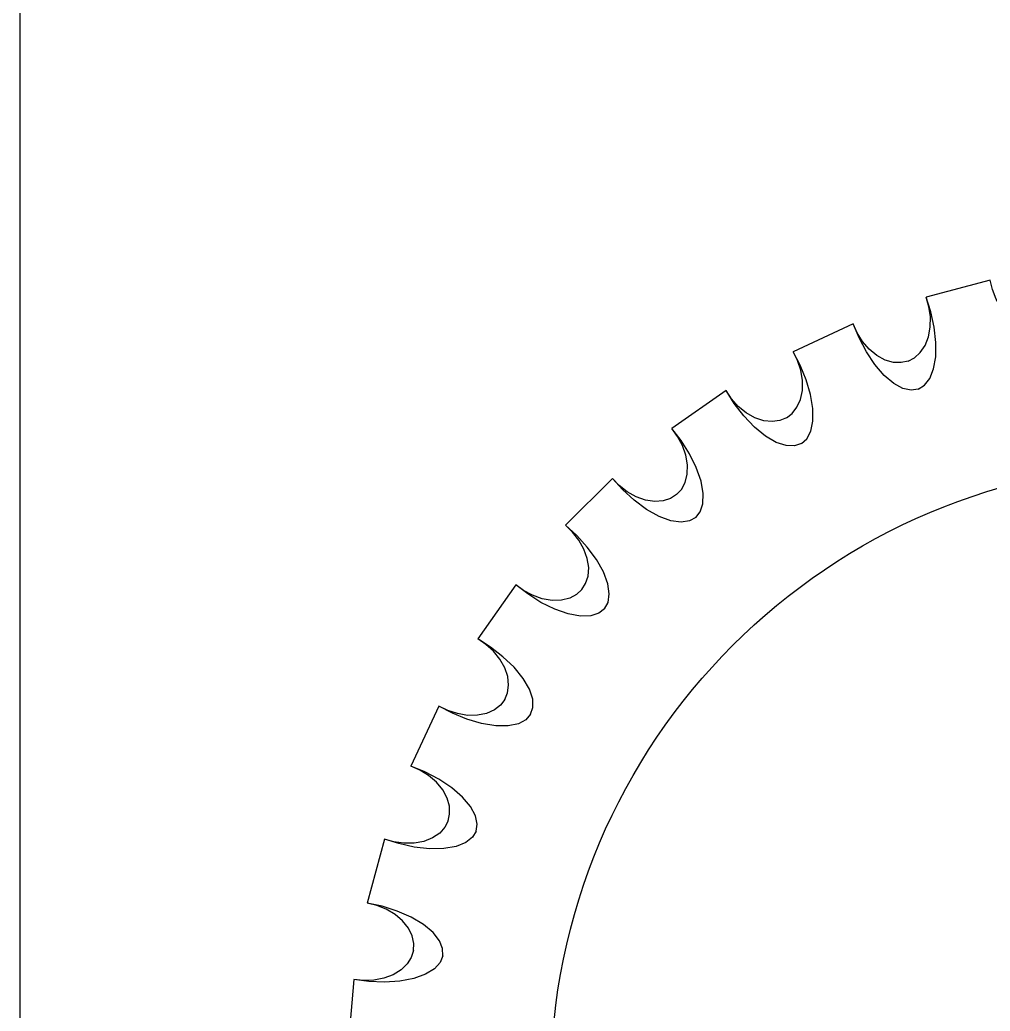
# Model space of a CAD drawing. Extents: x -1423 to 1501, y 0 to 128.
# Drawn here: x 0 to 8.13, y 67.61 to 75.92 of the extents above; entities that cross this region are included whole.
import ezdxf

# ---------------------------------------------------------------- set-up
doc = ezdxf.new("R2010")
doc.units = 0
doc.layers.add('LAYER1', color=7, linetype='CONTINUOUS')

msp = doc.modelspace()

# ---------------------------------------------------------------- linework, layer by layer
at = {"layer": 'LAYER1', "color": 7}
msp.add_line((0, 128.5), (0, 0), dxfattribs=at)
at = {"layer": 'LAYER1', "color": 18}
for p, q in [((8.1318, 73.7387), (7.5955, 73.595)), ((8.1318, 73.7387), (7.5955, 73.595)), ((8.1318, 73.7387), (7.5955, 73.595)), ((8.1318, 73.7387), (7.5955, 73.595)), ((6.9847, 73.3727), (6.4815, 73.1381)), ((6.9847, 73.3727), (6.4815, 73.1381)), ((6.9847, 73.3727), (6.4815, 73.1381)), ((6.9847, 73.3727), (6.4815, 73.1381)), ((5.9185, 72.8131), (5.4637, 72.4946)), ((5.9185, 72.8131), (5.4637, 72.4946)), ((5.9185, 72.8131), (5.4637, 72.4946)), ((5.9185, 72.8131), (5.4637, 72.4946)), ((4.9658, 72.0768), (4.5732, 71.6842)), ((4.9658, 72.0768), (4.5732, 71.6842)), ((4.9658, 72.0768), (4.5732, 71.6842)), ((4.9658, 72.0768), (4.5732, 71.6842)), ((4.1554, 71.1863), (3.8369, 70.7315)), ((4.1554, 71.1863), (3.8369, 70.7315)), ((4.1554, 71.1863), (3.8369, 70.7315)), ((4.1554, 71.1863), (3.8369, 70.7315)), ((3.5119, 70.1685), (3.2773, 69.6653)), ((3.5119, 70.1685), (3.2773, 69.6653)), ((3.5119, 70.1685), (3.2773, 69.6653)), ((3.5119, 70.1685), (3.2773, 69.6653)), ((3.055, 69.0545), (2.9113, 68.5182)), ((3.055, 69.0545), (2.9113, 68.5182)), ((3.055, 69.0545), (2.9113, 68.5182)), ((3.055, 69.0545), (2.9113, 68.5182)), ((2.7984, 67.8781), (2.75, 67.325)), ((2.7984, 67.8781), (2.75, 67.325)), ((2.7984, 67.8781), (2.75, 67.325)), ((2.7984, 67.8781), (2.75, 67.325))]:
    msp.add_line(p, q, dxfattribs=at)
for points in [[(8.53, 73.352, 0), (8.4705, 73.3491, 0), (8.4067, 73.3624, 0), (8.3421, 73.3934, 0), (8.2808, 73.442, 0), (8.2267, 73.5055, 0), (8.183, 73.5796, 0), (8.1513, 73.6591, 0), (8.1318, 73.7387, 0)], [(8.53, 73.352, 0), (8.4705, 73.3491, 0), (8.4067, 73.3624, 0), (8.3421, 73.3934, 0), (8.2808, 73.442, 0), (8.2267, 73.5055, 0), (8.183, 73.5796, 0), (8.1513, 73.6591, 0), (8.1318, 73.7387, 0)], [(8.53, 73.352, 0), (8.4705, 73.3491, 0), (8.4067, 73.3624, 0), (8.3421, 73.3934, 0), (8.2808, 73.442, 0), (8.2267, 73.5055, 0), (8.183, 73.5796, 0), (8.1513, 73.6591, 0), (8.1318, 73.7387, 0)], [(8.53, 73.352, 0), (8.4705, 73.3491, 0), (8.4067, 73.3624, 0), (8.3421, 73.3934, 0), (8.2808, 73.442, 0), (8.2267, 73.5055, 0), (8.183, 73.5796, 0), (8.1513, 73.6591, 0), (8.1318, 73.7387, 0)], [(7.444, 73.061, 0), (7.4969, 73.0883, 0), (7.5455, 73.1316, 0), (7.5859, 73.1908, 0), (7.6148, 73.2635, 0), (7.6299, 73.3456, 0), (7.6306, 73.4316, 0), (7.6183, 73.5163, 0), (7.5955, 73.595, 0)], [(7.444, 73.061, 0), (7.4969, 73.0883, 0), (7.5455, 73.1316, 0), (7.5859, 73.1908, 0), (7.6148, 73.2635, 0), (7.6299, 73.3456, 0), (7.6306, 73.4316, 0), (7.6183, 73.5163, 0), (7.5955, 73.595, 0)], [(7.444, 73.061, 0), (7.4969, 73.0883, 0), (7.5455, 73.1316, 0), (7.5859, 73.1908, 0), (7.6148, 73.2635, 0), (7.6299, 73.3456, 0), (7.6306, 73.4316, 0), (7.6183, 73.5163, 0), (7.5955, 73.595, 0)], [(7.444, 73.061, 0), (7.4969, 73.0883, 0), (7.5455, 73.1316, 0), (7.5859, 73.1908, 0), (7.6148, 73.2635, 0), (7.6299, 73.3456, 0), (7.6306, 73.4316, 0), (7.6183, 73.5163, 0), (7.5955, 73.595, 0)], [(7.5295, 72.8261, 0), (7.581, 72.8573, 0), (7.625, 72.9132, 0), (7.6575, 72.9942, 0), (7.6752, 73.0974, 0), (7.6766, 73.2171, 0), (7.6621, 73.3452, 0), (7.6339, 73.4736, 0), (7.5955, 73.595, 0)], [(7.5295, 72.8261, 0), (7.581, 72.8573, 0), (7.625, 72.9132, 0), (7.6575, 72.9942, 0), (7.6752, 73.0974, 0), (7.6766, 73.2171, 0), (7.6621, 73.3452, 0), (7.6339, 73.4736, 0), (7.5955, 73.595, 0)], [(7.5295, 72.8261, 0), (7.581, 72.8573, 0), (7.625, 72.9132, 0), (7.6575, 72.9942, 0), (7.6752, 73.0974, 0), (7.6766, 73.2171, 0), (7.6621, 73.3452, 0), (7.6339, 73.4736, 0), (7.5955, 73.595, 0)], [(7.5295, 72.8261, 0), (7.581, 72.8573, 0), (7.625, 72.9132, 0), (7.6575, 72.9942, 0), (7.6752, 73.0974, 0), (7.6766, 73.2171, 0), (7.6621, 73.3452, 0), (7.6339, 73.4736, 0), (7.5955, 73.595, 0)], [(7.5295, 72.8261, 0), (7.4699, 72.8169, 0), (7.4003, 72.8314, 0), (7.3234, 72.8725, 0), (7.2434, 72.9402, 0), (7.1654, 73.031, 0), (7.0942, 73.1385, 0), (7.0333, 73.255, 0), (6.9847, 73.3727, 0)], [(7.444, 73.061, 0), (7.3859, 73.0479, 0), (7.3208, 73.0498, 0), (7.2518, 73.0692, 0), (7.183, 73.1063, 0), (7.1187, 73.1595, 0), (7.0627, 73.2249, 0), (7.0177, 73.2977, 0), (6.9847, 73.3727, 0)], [(7.5295, 72.8261, 0), (7.4699, 72.8169, 0), (7.4003, 72.8314, 0), (7.3234, 72.8725, 0), (7.2434, 72.9402, 0), (7.1654, 73.031, 0), (7.0942, 73.1385, 0), (7.0333, 73.255, 0), (6.9847, 73.3727, 0)], [(7.444, 73.061, 0), (7.3859, 73.0479, 0), (7.3208, 73.0498, 0), (7.2518, 73.0692, 0), (7.183, 73.1063, 0), (7.1187, 73.1595, 0), (7.0627, 73.2249, 0), (7.0177, 73.2977, 0), (6.9847, 73.3727, 0)], [(7.5295, 72.8261, 0), (7.4699, 72.8169, 0), (7.4003, 72.8314, 0), (7.3234, 72.8725, 0), (7.2434, 72.9402, 0), (7.1654, 73.031, 0), (7.0942, 73.1385, 0), (7.0333, 73.255, 0), (6.9847, 73.3727, 0)], [(7.444, 73.061, 0), (7.3859, 73.0479, 0), (7.3208, 73.0498, 0), (7.2518, 73.0692, 0), (7.183, 73.1063, 0), (7.1187, 73.1595, 0), (7.0627, 73.2249, 0), (7.0177, 73.2977, 0), (6.9847, 73.3727, 0)], [(7.5295, 72.8261, 0), (7.4699, 72.8169, 0), (7.4003, 72.8314, 0), (7.3234, 72.8725, 0), (7.2434, 72.9402, 0), (7.1654, 73.031, 0), (7.0942, 73.1385, 0), (7.0333, 73.255, 0), (6.9847, 73.3727, 0)], [(7.444, 73.061, 0), (7.3859, 73.0479, 0), (7.3208, 73.0498, 0), (7.2518, 73.0692, 0), (7.183, 73.1063, 0), (7.1187, 73.1595, 0), (7.0627, 73.2249, 0), (7.0177, 73.2977, 0), (6.9847, 73.3727, 0)], [(6.425, 72.5859, 0), (6.4724, 72.6219, 0), (6.5128, 72.673, 0), (6.5423, 72.7383, 0), (6.5581, 72.8149, 0), (6.5587, 72.8984, 0), (6.5445, 72.9833, 0), (6.5177, 73.0645, 0), (6.4815, 73.1381, 0)], [(6.425, 72.5859, 0), (6.4724, 72.6219, 0), (6.5128, 72.673, 0), (6.5423, 72.7383, 0), (6.5581, 72.8149, 0), (6.5587, 72.8984, 0), (6.5445, 72.9833, 0), (6.5177, 73.0645, 0), (6.4815, 73.1381, 0)], [(6.425, 72.5859, 0), (6.4724, 72.6219, 0), (6.5128, 72.673, 0), (6.5423, 72.7383, 0), (6.5581, 72.8149, 0), (6.5587, 72.8984, 0), (6.5445, 72.9833, 0), (6.5177, 73.0645, 0), (6.4815, 73.1381, 0)], [(6.425, 72.5859, 0), (6.4724, 72.6219, 0), (6.5128, 72.673, 0), (6.5423, 72.7383, 0), (6.5581, 72.8149, 0), (6.5587, 72.8984, 0), (6.5445, 72.9833, 0), (6.5177, 73.0645, 0), (6.4815, 73.1381, 0)], [(6.55, 72.3694, 0), (6.5953, 72.409, 0), (6.629, 72.4717, 0), (6.6469, 72.5571, 0), (6.6464, 72.6619, 0), (6.627, 72.7799, 0), (6.5905, 72.9036, 0), (6.5404, 73.0251, 0), (6.4815, 73.1381, 0)], [(6.55, 72.3694, 0), (6.5953, 72.409, 0), (6.629, 72.4717, 0), (6.6469, 72.5571, 0), (6.6464, 72.6619, 0), (6.627, 72.7799, 0), (6.5905, 72.9036, 0), (6.5404, 73.0251, 0), (6.4815, 73.1381, 0)], [(6.55, 72.3694, 0), (6.5953, 72.409, 0), (6.629, 72.4717, 0), (6.6469, 72.5571, 0), (6.6464, 72.6619, 0), (6.627, 72.7799, 0), (6.5905, 72.9036, 0), (6.5404, 73.0251, 0), (6.4815, 73.1381, 0)], [(6.55, 72.3694, 0), (6.5953, 72.409, 0), (6.629, 72.4717, 0), (6.6469, 72.5571, 0), (6.6464, 72.6619, 0), (6.627, 72.7799, 0), (6.5905, 72.9036, 0), (6.5404, 73.0251, 0), (6.4815, 73.1381, 0)], [(6.55, 72.3694, 0), (6.493, 72.3499, 0), (6.4219, 72.3521, 0), (6.339, 72.3793, 0), (6.2485, 72.4321, 0), (6.1559, 72.5079, 0), (6.0671, 72.6014, 0), (5.9869, 72.7056, 0), (5.9185, 72.8131, 0)], [(6.425, 72.5859, 0), (6.3701, 72.5628, 0), (6.3056, 72.5534, 0), (6.2343, 72.5605, 0), (6.1601, 72.5852, 0), (6.0875, 72.6264, 0), (6.0211, 72.6811, 0), (5.9642, 72.7449, 0), (5.9185, 72.8131, 0)], [(6.55, 72.3694, 0), (6.493, 72.3499, 0), (6.4219, 72.3521, 0), (6.339, 72.3793, 0), (6.2485, 72.4321, 0), (6.1559, 72.5079, 0), (6.0671, 72.6014, 0), (5.9869, 72.7056, 0), (5.9185, 72.8131, 0)], [(6.425, 72.5859, 0), (6.3701, 72.5628, 0), (6.3056, 72.5534, 0), (6.2343, 72.5605, 0), (6.1601, 72.5852, 0), (6.0875, 72.6264, 0), (6.0211, 72.6811, 0), (5.9642, 72.7449, 0), (5.9185, 72.8131, 0)], [(6.55, 72.3694, 0), (6.493, 72.3499, 0), (6.4219, 72.3521, 0), (6.339, 72.3793, 0), (6.2485, 72.4321, 0), (6.1559, 72.5079, 0), (6.0671, 72.6014, 0), (5.9869, 72.7056, 0), (5.9185, 72.8131, 0)], [(6.425, 72.5859, 0), (6.3701, 72.5628, 0), (6.3056, 72.5534, 0), (6.2343, 72.5605, 0), (6.1601, 72.5852, 0), (6.0875, 72.6264, 0), (6.0211, 72.6811, 0), (5.9642, 72.7449, 0), (5.9185, 72.8131, 0)], [(6.55, 72.3694, 0), (6.493, 72.3499, 0), (6.4219, 72.3521, 0), (6.339, 72.3793, 0), (6.2485, 72.4321, 0), (6.1559, 72.5079, 0), (6.0671, 72.6014, 0), (5.9869, 72.7056, 0), (5.9185, 72.8131, 0)], [(6.425, 72.5859, 0), (6.3701, 72.5628, 0), (6.3056, 72.5534, 0), (6.2343, 72.5605, 0), (6.1601, 72.5852, 0), (6.0875, 72.6264, 0), (6.0211, 72.6811, 0), (5.9642, 72.7449, 0), (5.9185, 72.8131, 0)], [(5.6647, 71.7495, 0), (5.7025, 71.7964, 0), (5.7247, 71.864, 0), (5.7275, 71.9512, 0), (5.7089, 72.0543, 0), (5.6693, 72.1672, 0), (5.6118, 72.2826, 0), (5.5414, 72.3936, 0), (5.4637, 72.4946, 0)], [(5.504, 71.941, 0), (5.5445, 71.9847, 0), (5.5753, 72.0421, 0), (5.5931, 72.1115, 0), (5.5953, 72.1897, 0), (5.5814, 72.272, 0), (5.5527, 72.3531, 0), (5.5122, 72.4284, 0), (5.4637, 72.4946, 0)], [(5.6647, 71.7495, 0), (5.7025, 71.7964, 0), (5.7247, 71.864, 0), (5.7275, 71.9512, 0), (5.7089, 72.0543, 0), (5.6693, 72.1672, 0), (5.6118, 72.2826, 0), (5.5414, 72.3936, 0), (5.4637, 72.4946, 0)], [(5.504, 71.941, 0), (5.5445, 71.9847, 0), (5.5753, 72.0421, 0), (5.5931, 72.1115, 0), (5.5953, 72.1897, 0), (5.5814, 72.272, 0), (5.5527, 72.3531, 0), (5.5122, 72.4284, 0), (5.4637, 72.4946, 0)], [(5.6647, 71.7495, 0), (5.7025, 71.7964, 0), (5.7247, 71.864, 0), (5.7275, 71.9512, 0), (5.7089, 72.0543, 0), (5.6693, 72.1672, 0), (5.6118, 72.2826, 0), (5.5414, 72.3936, 0), (5.4637, 72.4946, 0)], [(5.504, 71.941, 0), (5.5445, 71.9847, 0), (5.5753, 72.0421, 0), (5.5931, 72.1115, 0), (5.5953, 72.1897, 0), (5.5814, 72.272, 0), (5.5527, 72.3531, 0), (5.5122, 72.4284, 0), (5.4637, 72.4946, 0)], [(5.6647, 71.7495, 0), (5.7025, 71.7964, 0), (5.7247, 71.864, 0), (5.7275, 71.9512, 0), (5.7089, 72.0543, 0), (5.6693, 72.1672, 0), (5.6118, 72.2826, 0), (5.5414, 72.3936, 0), (5.4637, 72.4946, 0)], [(5.504, 71.941, 0), (5.5445, 71.9847, 0), (5.5753, 72.0421, 0), (5.5931, 72.1115, 0), (5.5953, 72.1897, 0), (5.5814, 72.272, 0), (5.5527, 72.3531, 0), (5.5122, 72.4284, 0), (5.4637, 72.4946, 0)], [(5.6647, 71.7495, 0), (5.6119, 71.7204, 0), (5.5415, 71.7103, 0), (5.4552, 71.7226, 0), (5.3569, 71.7589, 0), (5.2525, 71.8175, 0), (5.1488, 71.8942, 0), (5.0518, 71.9828, 0), (4.9658, 72.0768, 0)], [(5.504, 71.941, 0), (5.4539, 71.9088, 0), (5.3921, 71.8883, 0), (5.3207, 71.8829, 0), (5.2433, 71.8943, 0), (5.1646, 71.9223, 0), (5.0897, 71.9646, 0), (5.0226, 72.0176, 0), (4.9658, 72.0768, 0)], [(5.6647, 71.7495, 0), (5.6119, 71.7204, 0), (5.5415, 71.7103, 0), (5.4552, 71.7226, 0), (5.3569, 71.7589, 0), (5.2525, 71.8175, 0), (5.1488, 71.8942, 0), (5.0518, 71.9828, 0), (4.9658, 72.0768, 0)], [(5.504, 71.941, 0), (5.4539, 71.9088, 0), (5.3921, 71.8883, 0), (5.3207, 71.8829, 0), (5.2433, 71.8943, 0), (5.1646, 71.9223, 0), (5.0897, 71.9646, 0), (5.0226, 72.0176, 0), (4.9658, 72.0768, 0)], [(5.6647, 71.7495, 0), (5.6119, 71.7204, 0), (5.5415, 71.7103, 0), (5.4552, 71.7226, 0), (5.3569, 71.7589, 0), (5.2525, 71.8175, 0), (5.1488, 71.8942, 0), (5.0518, 71.9828, 0), (4.9658, 72.0768, 0)], [(5.504, 71.941, 0), (5.4539, 71.9088, 0), (5.3921, 71.8883, 0), (5.3207, 71.8829, 0), (5.2433, 71.8943, 0), (5.1646, 71.9223, 0), (5.0897, 71.9646, 0), (5.0226, 72.0176, 0), (4.9658, 72.0768, 0)], [(5.6647, 71.7495, 0), (5.6119, 71.7204, 0), (5.5415, 71.7103, 0), (5.4552, 71.7226, 0), (5.3569, 71.7589, 0), (5.2525, 71.8175, 0), (5.1488, 71.8942, 0), (5.0518, 71.9828, 0), (4.9658, 72.0768, 0)], [(5.504, 71.941, 0), (5.4539, 71.9088, 0), (5.3921, 71.8883, 0), (5.3207, 71.8829, 0), (5.2433, 71.8943, 0), (5.1646, 71.9223, 0), (5.0897, 71.9646, 0), (5.0226, 72.0176, 0), (4.9658, 72.0768, 0)], [(4.9005, 70.9853, 0), (4.9296, 71.0381, 0), (4.9397, 71.1085, 0), (4.9274, 71.1948, 0), (4.8911, 71.2931, 0), (4.8325, 71.3975, 0), (4.7558, 71.5012, 0), (4.6672, 71.5982, 0), (4.5732, 71.6842, 0)], [(4.709, 71.146, 0), (4.7412, 71.1961, 0), (4.7617, 71.2579, 0), (4.7671, 71.3293, 0), (4.7557, 71.4067, 0), (4.7277, 71.4854, 0), (4.6854, 71.5603, 0), (4.6324, 71.6274, 0), (4.5732, 71.6842, 0)], [(4.9005, 70.9853, 0), (4.9296, 71.0381, 0), (4.9397, 71.1085, 0), (4.9274, 71.1948, 0), (4.8911, 71.2931, 0), (4.8325, 71.3975, 0), (4.7558, 71.5012, 0), (4.6672, 71.5982, 0), (4.5732, 71.6842, 0)], [(4.709, 71.146, 0), (4.7412, 71.1961, 0), (4.7617, 71.2579, 0), (4.7671, 71.3293, 0), (4.7557, 71.4067, 0), (4.7277, 71.4854, 0), (4.6854, 71.5603, 0), (4.6324, 71.6274, 0), (4.5732, 71.6842, 0)], [(4.9005, 70.9853, 0), (4.9296, 71.0381, 0), (4.9397, 71.1085, 0), (4.9274, 71.1948, 0), (4.8911, 71.2931, 0), (4.8325, 71.3975, 0), (4.7558, 71.5012, 0), (4.6672, 71.5982, 0), (4.5732, 71.6842, 0)], [(4.709, 71.146, 0), (4.7412, 71.1961, 0), (4.7617, 71.2579, 0), (4.7671, 71.3293, 0), (4.7557, 71.4067, 0), (4.7277, 71.4854, 0), (4.6854, 71.5603, 0), (4.6324, 71.6274, 0), (4.5732, 71.6842, 0)], [(4.9005, 70.9853, 0), (4.9296, 71.0381, 0), (4.9397, 71.1085, 0), (4.9274, 71.1948, 0), (4.8911, 71.2931, 0), (4.8325, 71.3975, 0), (4.7558, 71.5012, 0), (4.6672, 71.5982, 0), (4.5732, 71.6842, 0)], [(4.709, 71.146, 0), (4.7412, 71.1961, 0), (4.7617, 71.2579, 0), (4.7671, 71.3293, 0), (4.7557, 71.4067, 0), (4.7277, 71.4854, 0), (4.6854, 71.5603, 0), (4.6324, 71.6274, 0), (4.5732, 71.6842, 0)], [(4.9005, 70.9853, 0), (4.8536, 70.9475, 0), (4.786, 70.9253, 0), (4.6988, 70.9225, 0), (4.5957, 70.9411, 0), (4.4828, 70.9807, 0), (4.3674, 71.0382, 0), (4.2564, 71.1086, 0), (4.1554, 71.1863, 0)], [(4.709, 71.146, 0), (4.6653, 71.1055, 0), (4.6079, 71.0747, 0), (4.5385, 71.0569, 0), (4.4603, 71.0547, 0), (4.378, 71.0686, 0), (4.2969, 71.0973, 0), (4.2216, 71.1378, 0), (4.1554, 71.1863, 0)], [(4.9005, 70.9853, 0), (4.8536, 70.9475, 0), (4.786, 70.9253, 0), (4.6988, 70.9225, 0), (4.5957, 70.9411, 0), (4.4828, 70.9807, 0), (4.3674, 71.0382, 0), (4.2564, 71.1086, 0), (4.1554, 71.1863, 0)], [(4.709, 71.146, 0), (4.6653, 71.1055, 0), (4.6079, 71.0747, 0), (4.5385, 71.0569, 0), (4.4603, 71.0547, 0), (4.378, 71.0686, 0), (4.2969, 71.0973, 0), (4.2216, 71.1378, 0), (4.1554, 71.1863, 0)], [(4.9005, 70.9853, 0), (4.8536, 70.9475, 0), (4.786, 70.9253, 0), (4.6988, 70.9225, 0), (4.5957, 70.9411, 0), (4.4828, 70.9807, 0), (4.3674, 71.0382, 0), (4.2564, 71.1086, 0), (4.1554, 71.1863, 0)], [(4.709, 71.146, 0), (4.6653, 71.1055, 0), (4.6079, 71.0747, 0), (4.5385, 71.0569, 0), (4.4603, 71.0547, 0), (4.378, 71.0686, 0), (4.2969, 71.0973, 0), (4.2216, 71.1378, 0), (4.1554, 71.1863, 0)], [(4.9005, 70.9853, 0), (4.8536, 70.9475, 0), (4.786, 70.9253, 0), (4.6988, 70.9225, 0), (4.5957, 70.9411, 0), (4.4828, 70.9807, 0), (4.3674, 71.0382, 0), (4.2564, 71.1086, 0), (4.1554, 71.1863, 0)], [(4.709, 71.146, 0), (4.6653, 71.1055, 0), (4.6079, 71.0747, 0), (4.5385, 71.0569, 0), (4.4603, 71.0547, 0), (4.378, 71.0686, 0), (4.2969, 71.0973, 0), (4.2216, 71.1378, 0), (4.1554, 71.1863, 0)], [(4.2806, 70.1, 0), (4.3001, 70.157, 0), (4.2979, 70.2281, 0), (4.2707, 70.311, 0), (4.2179, 70.4015, 0), (4.1421, 70.4941, 0), (4.0486, 70.5829, 0), (3.9444, 70.6631, 0), (3.8369, 70.7315, 0)], [(4.0641, 70.225, 0), (4.0872, 70.2799, 0), (4.0966, 70.3444, 0), (4.0895, 70.4157, 0), (4.0648, 70.4899, 0), (4.0236, 70.5625, 0), (3.9689, 70.6289, 0), (3.9051, 70.6858, 0), (3.8369, 70.7315, 0)], [(4.2806, 70.1, 0), (4.3001, 70.157, 0), (4.2979, 70.2281, 0), (4.2707, 70.311, 0), (4.2179, 70.4015, 0), (4.1421, 70.4941, 0), (4.0486, 70.5829, 0), (3.9444, 70.6631, 0), (3.8369, 70.7315, 0)], [(4.0641, 70.225, 0), (4.0872, 70.2799, 0), (4.0966, 70.3444, 0), (4.0895, 70.4157, 0), (4.0648, 70.4899, 0), (4.0236, 70.5625, 0), (3.9689, 70.6289, 0), (3.9051, 70.6858, 0), (3.8369, 70.7315, 0)], [(4.2806, 70.1, 0), (4.3001, 70.157, 0), (4.2979, 70.2281, 0), (4.2707, 70.311, 0), (4.2179, 70.4015, 0), (4.1421, 70.4941, 0), (4.0486, 70.5829, 0), (3.9444, 70.6631, 0), (3.8369, 70.7315, 0)], [(4.0641, 70.225, 0), (4.0872, 70.2799, 0), (4.0966, 70.3444, 0), (4.0895, 70.4157, 0), (4.0648, 70.4899, 0), (4.0236, 70.5625, 0), (3.9689, 70.6289, 0), (3.9051, 70.6858, 0), (3.8369, 70.7315, 0)], [(4.2806, 70.1, 0), (4.3001, 70.157, 0), (4.2979, 70.2281, 0), (4.2707, 70.311, 0), (4.2179, 70.4015, 0), (4.1421, 70.4941, 0), (4.0486, 70.5829, 0), (3.9444, 70.6631, 0), (3.8369, 70.7315, 0)], [(4.0641, 70.225, 0), (4.0872, 70.2799, 0), (4.0966, 70.3444, 0), (4.0895, 70.4157, 0), (4.0648, 70.4899, 0), (4.0236, 70.5625, 0), (3.9689, 70.6289, 0), (3.9051, 70.6858, 0), (3.8369, 70.7315, 0)], [(4.0641, 70.225, 0), (4.0281, 70.1776, 0), (3.977, 70.1372, 0), (3.9117, 70.1077, 0), (3.8351, 70.0919, 0), (3.7516, 70.0913, 0), (3.6667, 70.1055, 0), (3.5855, 70.1323, 0), (3.5119, 70.1685, 0)], [(4.0641, 70.225, 0), (4.0281, 70.1776, 0), (3.977, 70.1372, 0), (3.9117, 70.1077, 0), (3.8351, 70.0919, 0), (3.7516, 70.0913, 0), (3.6667, 70.1055, 0), (3.5855, 70.1323, 0), (3.5119, 70.1685, 0)], [(4.0641, 70.225, 0), (4.0281, 70.1776, 0), (3.977, 70.1372, 0), (3.9117, 70.1077, 0), (3.8351, 70.0919, 0), (3.7516, 70.0913, 0), (3.6667, 70.1055, 0), (3.5855, 70.1323, 0), (3.5119, 70.1685, 0)], [(4.0641, 70.225, 0), (4.0281, 70.1776, 0), (3.977, 70.1372, 0), (3.9117, 70.1077, 0), (3.8351, 70.0919, 0), (3.7516, 70.0913, 0), (3.6667, 70.1055, 0), (3.5855, 70.1323, 0), (3.5119, 70.1685, 0)], [(4.2806, 70.1, 0), (4.241, 70.0547, 0), (4.1783, 70.021, 0), (4.0929, 70.0031, 0), (3.9881, 70.0036, 0), (3.8701, 70.023, 0), (3.7464, 70.0595, 0), (3.6249, 70.1096, 0), (3.5119, 70.1685, 0)], [(4.2806, 70.1, 0), (4.241, 70.0547, 0), (4.1783, 70.021, 0), (4.0929, 70.0031, 0), (3.9881, 70.0036, 0), (3.8701, 70.023, 0), (3.7464, 70.0595, 0), (3.6249, 70.1096, 0), (3.5119, 70.1685, 0)], [(4.2806, 70.1, 0), (4.241, 70.0547, 0), (4.1783, 70.021, 0), (4.0929, 70.0031, 0), (3.9881, 70.0036, 0), (3.8701, 70.023, 0), (3.7464, 70.0595, 0), (3.6249, 70.1096, 0), (3.5119, 70.1685, 0)], [(4.2806, 70.1, 0), (4.241, 70.0547, 0), (4.1783, 70.021, 0), (4.0929, 70.0031, 0), (3.9881, 70.0036, 0), (3.8701, 70.023, 0), (3.7464, 70.0595, 0), (3.6249, 70.1096, 0), (3.5119, 70.1685, 0)], [(3.8239, 69.1205, 0), (3.8331, 69.1801, 0), (3.8186, 69.2497, 0), (3.7775, 69.3266, 0), (3.7098, 69.4066, 0), (3.619, 69.4846, 0), (3.5115, 69.5558, 0), (3.395, 69.6167, 0), (3.2773, 69.6653, 0)], [(3.589, 69.206, 0), (3.6021, 69.2641, 0), (3.6002, 69.3292, 0), (3.5808, 69.3982, 0), (3.5437, 69.467, 0), (3.4905, 69.5313, 0), (3.4251, 69.5873, 0), (3.3523, 69.6323, 0), (3.2773, 69.6653, 0)], [(3.8239, 69.1205, 0), (3.8331, 69.1801, 0), (3.8186, 69.2497, 0), (3.7775, 69.3266, 0), (3.7098, 69.4066, 0), (3.619, 69.4846, 0), (3.5115, 69.5558, 0), (3.395, 69.6167, 0), (3.2773, 69.6653, 0)], [(3.589, 69.206, 0), (3.6021, 69.2641, 0), (3.6002, 69.3292, 0), (3.5808, 69.3982, 0), (3.5437, 69.467, 0), (3.4905, 69.5313, 0), (3.4251, 69.5873, 0), (3.3523, 69.6323, 0), (3.2773, 69.6653, 0)], [(3.8239, 69.1205, 0), (3.8331, 69.1801, 0), (3.8186, 69.2497, 0), (3.7775, 69.3266, 0), (3.7098, 69.4066, 0), (3.619, 69.4846, 0), (3.5115, 69.5558, 0), (3.395, 69.6167, 0), (3.2773, 69.6653, 0)], [(3.589, 69.206, 0), (3.6021, 69.2641, 0), (3.6002, 69.3292, 0), (3.5808, 69.3982, 0), (3.5437, 69.467, 0), (3.4905, 69.5313, 0), (3.4251, 69.5873, 0), (3.3523, 69.6323, 0), (3.2773, 69.6653, 0)], [(3.8239, 69.1205, 0), (3.8331, 69.1801, 0), (3.8186, 69.2497, 0), (3.7775, 69.3266, 0), (3.7098, 69.4066, 0), (3.619, 69.4846, 0), (3.5115, 69.5558, 0), (3.395, 69.6167, 0), (3.2773, 69.6653, 0)], [(3.589, 69.206, 0), (3.6021, 69.2641, 0), (3.6002, 69.3292, 0), (3.5808, 69.3982, 0), (3.5437, 69.467, 0), (3.4905, 69.5313, 0), (3.4251, 69.5873, 0), (3.3523, 69.6323, 0), (3.2773, 69.6653, 0)], [(3.589, 69.206, 0), (3.5617, 69.1531, 0), (3.5184, 69.1045, 0), (3.4592, 69.0641, 0), (3.3865, 69.0352, 0), (3.3044, 69.0201, 0), (3.2184, 69.0194, 0), (3.1337, 69.0317, 0), (3.055, 69.0545, 0)], [(3.589, 69.206, 0), (3.5617, 69.1531, 0), (3.5184, 69.1045, 0), (3.4592, 69.0641, 0), (3.3865, 69.0352, 0), (3.3044, 69.0201, 0), (3.2184, 69.0194, 0), (3.1337, 69.0317, 0), (3.055, 69.0545, 0)], [(3.589, 69.206, 0), (3.5617, 69.1531, 0), (3.5184, 69.1045, 0), (3.4592, 69.0641, 0), (3.3865, 69.0352, 0), (3.3044, 69.0201, 0), (3.2184, 69.0194, 0), (3.1337, 69.0317, 0), (3.055, 69.0545, 0)], [(3.589, 69.206, 0), (3.5617, 69.1531, 0), (3.5184, 69.1045, 0), (3.4592, 69.0641, 0), (3.3865, 69.0352, 0), (3.3044, 69.0201, 0), (3.2184, 69.0194, 0), (3.1337, 69.0317, 0), (3.055, 69.0545, 0)], [(3.8239, 69.1205, 0), (3.7927, 69.069, 0), (3.7368, 69.025, 0), (3.6558, 68.9925, 0), (3.5526, 68.9748, 0), (3.4329, 68.9734, 0), (3.3048, 68.9879, 0), (3.1764, 69.0161, 0), (3.055, 69.0545, 0)], [(3.8239, 69.1205, 0), (3.7927, 69.069, 0), (3.7368, 69.025, 0), (3.6558, 68.9925, 0), (3.5526, 68.9748, 0), (3.4329, 68.9734, 0), (3.3048, 68.9879, 0), (3.1764, 69.0161, 0), (3.055, 69.0545, 0)], [(3.8239, 69.1205, 0), (3.7927, 69.069, 0), (3.7368, 69.025, 0), (3.6558, 68.9925, 0), (3.5526, 68.9748, 0), (3.4329, 68.9734, 0), (3.3048, 68.9879, 0), (3.1764, 69.0161, 0), (3.055, 69.0545, 0)], [(3.8239, 69.1205, 0), (3.7927, 69.069, 0), (3.7368, 69.025, 0), (3.6558, 68.9925, 0), (3.5526, 68.9748, 0), (3.4329, 68.9734, 0), (3.3048, 68.9879, 0), (3.1764, 69.0161, 0), (3.055, 69.0545, 0)], [(3.5442, 68.0766, 0), (3.5429, 68.1368, 0), (3.5165, 68.2029, 0), (3.4627, 68.2715, 0), (3.3821, 68.3385, 0), (3.2792, 68.3995, 0), (3.1609, 68.451, 0), (3.0357, 68.4908, 0), (2.9113, 68.5182, 0)], [(3.298, 68.12, 0), (3.3009, 68.1795, 0), (3.2876, 68.2433, 0), (3.2566, 68.3079, 0), (3.208, 68.3692, 0), (3.1445, 68.4233, 0), (3.0704, 68.467, 0), (2.9909, 68.4987, 0), (2.9113, 68.5182, 0)], [(3.5442, 68.0766, 0), (3.5429, 68.1368, 0), (3.5165, 68.2029, 0), (3.4627, 68.2715, 0), (3.3821, 68.3385, 0), (3.2792, 68.3995, 0), (3.1609, 68.451, 0), (3.0357, 68.4908, 0), (2.9113, 68.5182, 0)], [(3.298, 68.12, 0), (3.3009, 68.1795, 0), (3.2876, 68.2433, 0), (3.2566, 68.3079, 0), (3.208, 68.3692, 0), (3.1445, 68.4233, 0), (3.0704, 68.467, 0), (2.9909, 68.4987, 0), (2.9113, 68.5182, 0)], [(3.5442, 68.0766, 0), (3.5429, 68.1368, 0), (3.5165, 68.2029, 0), (3.4627, 68.2715, 0), (3.3821, 68.3385, 0), (3.2792, 68.3995, 0), (3.1609, 68.451, 0), (3.0357, 68.4908, 0), (2.9113, 68.5182, 0)], [(3.298, 68.12, 0), (3.3009, 68.1795, 0), (3.2876, 68.2433, 0), (3.2566, 68.3079, 0), (3.208, 68.3692, 0), (3.1445, 68.4233, 0), (3.0704, 68.467, 0), (2.9909, 68.4987, 0), (2.9113, 68.5182, 0)], [(3.5442, 68.0766, 0), (3.5429, 68.1368, 0), (3.5165, 68.2029, 0), (3.4627, 68.2715, 0), (3.3821, 68.3385, 0), (3.2792, 68.3995, 0), (3.1609, 68.451, 0), (3.0357, 68.4908, 0), (2.9113, 68.5182, 0)], [(3.298, 68.12, 0), (3.3009, 68.1795, 0), (3.2876, 68.2433, 0), (3.2566, 68.3079, 0), (3.208, 68.3692, 0), (3.1445, 68.4233, 0), (3.0704, 68.467, 0), (2.9909, 68.4987, 0), (2.9113, 68.5182, 0)], [(3.298, 68.12, 0), (3.2803, 68.0631, 0), (3.2461, 68.0078, 0), (3.1949, 67.9577, 0), (3.1282, 67.9166, 0), (3.05, 67.8876, 0), (2.9654, 67.8718, 0), (2.8799, 67.8692, 0), (2.7984, 67.8781, 0)], [(3.298, 68.12, 0), (3.2803, 68.0631, 0), (3.2461, 68.0078, 0), (3.1949, 67.9577, 0), (3.1282, 67.9166, 0), (3.05, 67.8876, 0), (2.9654, 67.8718, 0), (2.8799, 67.8692, 0), (2.7984, 67.8781, 0)], [(3.298, 68.12, 0), (3.2803, 68.0631, 0), (3.2461, 68.0078, 0), (3.1949, 67.9577, 0), (3.1282, 67.9166, 0), (3.05, 67.8876, 0), (2.9654, 67.8718, 0), (2.8799, 67.8692, 0), (2.7984, 67.8781, 0)], [(3.298, 68.12, 0), (3.2803, 68.0631, 0), (3.2461, 68.0078, 0), (3.1949, 67.9577, 0), (3.1282, 67.9166, 0), (3.05, 67.8876, 0), (2.9654, 67.8718, 0), (2.8799, 67.8692, 0), (2.7984, 67.8781, 0)], [(3.5442, 68.0766, 0), (3.5224, 68.0204, 0), (3.475, 67.9674, 0), (3.4009, 67.9213, 0), (3.3023, 67.8859, 0), (3.1847, 67.8638, 0), (3.056, 67.8559, 0), (2.9247, 67.8614, 0), (2.7984, 67.8781, 0)], [(3.5442, 68.0766, 0), (3.5224, 68.0204, 0), (3.475, 67.9674, 0), (3.4009, 67.9213, 0), (3.3023, 67.8859, 0), (3.1847, 67.8638, 0), (3.056, 67.8559, 0), (2.9247, 67.8614, 0), (2.7984, 67.8781, 0)], [(3.5442, 68.0766, 0), (3.5224, 68.0204, 0), (3.475, 67.9674, 0), (3.4009, 67.9213, 0), (3.3023, 67.8859, 0), (3.1847, 67.8638, 0), (3.056, 67.8559, 0), (2.9247, 67.8614, 0), (2.7984, 67.8781, 0)], [(3.5442, 68.0766, 0), (3.5224, 68.0204, 0), (3.475, 67.9674, 0), (3.4009, 67.9213, 0), (3.3023, 67.8859, 0), (3.1847, 67.8638, 0), (3.056, 67.8559, 0), (2.9247, 67.8614, 0), (2.7984, 67.8781, 0)]]:
    msp.add_polyline3d(points, dxfattribs=at)
msp.add_circle((9.65, 67), 5.2, dxfattribs=at)
msp.add_circle((9.65, 67), 5.2, dxfattribs=at)

doc.saveas('drawing.dxf')
